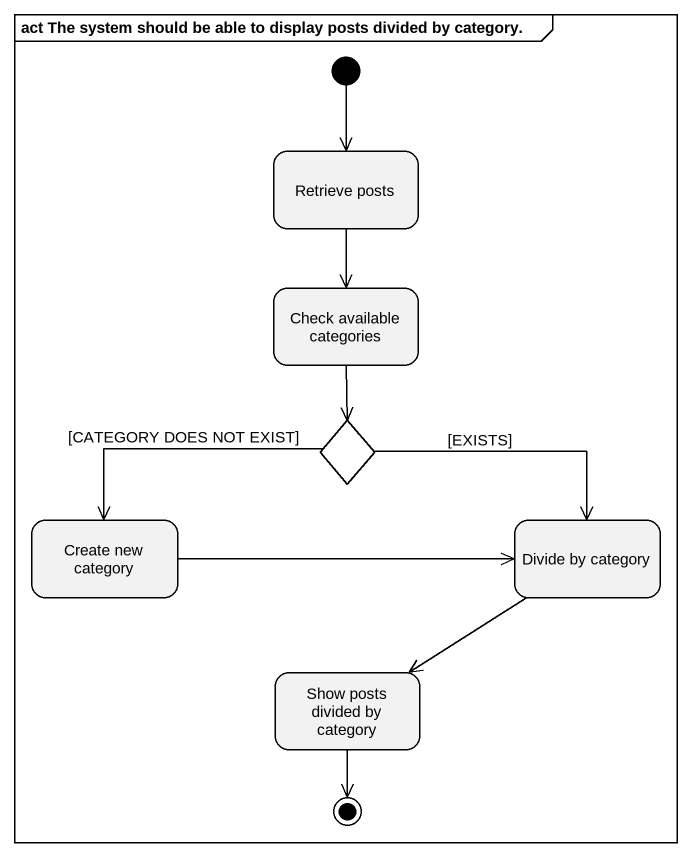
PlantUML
@startuml
mainframe act The system should be able to display posts divided by category.
hide empty description
state "Retrieve posts" as Retrieve_posts
state "Check available categories" as Check_available_categories
state choice1 <<choice>>
state "Create new category" as Create_new_category
state "Divide by category" as Divide_by_category
state "Show posts divided by category" as Show_posts_divided_by
[*] --> Retrieve_posts
Retrieve_posts --> Check_available_categories
Check_available_categories --> choice1
choice1 -left-> Create_new_category : [CATEGORY DOES NOT EXIST]
choice1 -right-> Divide_by_category : [EXISTS]
Create_new_category -right-> Divide_by_category
Divide_by_category --> Show_posts_divided_by
Show_posts_divided_by --> [*]
@enduml
